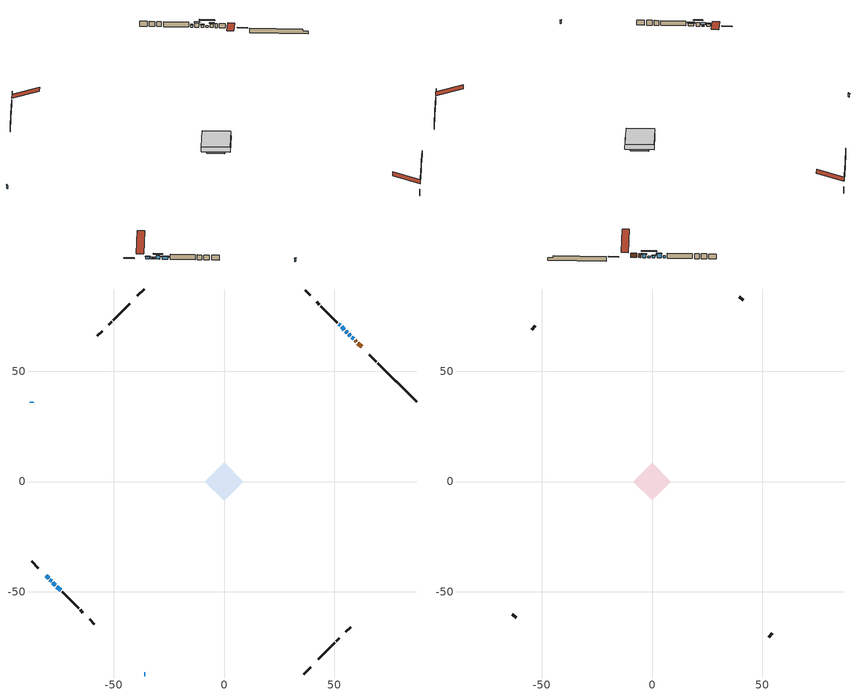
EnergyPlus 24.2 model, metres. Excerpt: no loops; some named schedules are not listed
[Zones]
conditioned space
 floor outside (Floor1 construction): -1.63,0 0,1.63 1.63,0 0,-1.63 z1.53
 floor outside (Floor2 construction): -5.57,0 0,5.57 5.57,0 0,-5.57 z1.53
 floor adiabatic (AdiabaticFloorConstruction): -8.71,0 0,8.71 8.71,0 0,-8.71 z1.53
 floor foundation (Slab1 construction): -5.53,0 0,5.53 5.53,0 0,-5.53 z-0.76
 floor foundation (Slab2 construction): -2.13,0 0,2.13 2.13,0 0,-2.13 z0
 wall outside (RimJoist1 construction): 36.21,-87.41 39.38,-84.24 / -87.41,-36.21 -84.24,-39.38 / -36.21,87.41 -39.38,84.24 / 69.19,54.43 66.01,57.6 z1.53:1.83
 wall outside (AdiabaticWallConstruction 1): 62.53,61.08 60.75,62.86 / 60.09,63.52 59.51,64.1 z1.53:3.56
 wall outside (AdiabaticWallConstruction): 58.85,64.76 58.06,65.55 z1.53:3.16; -87.41,36.21 -87.41,35.7 / -36.21,-87.41 -35.7,-87.41 / -77.65,-45.97 -76.53,-47.08 z1.53:3.11; 57.41,66.21 56.65,66.96 z1.53:2.35; -80.75,-42.86 -79.68,-43.94 z1.53:2.6; -79.02,-44.59 -78.3,-45.31 z1.53:1.78; 56,67.62 55.28,68.34 z1.53:2.45; 54.62,68.99 53.36,70.25 z1.53:3.56; 52.71,70.9 52.17,71.45 z1.53:2.55; -75.87,-47.74 -74.15,-49.46 z1.53:2.7
 wall outside (Wall1 construction): 42.86,-80.75 50.35,-73.26 / -73.49,-50.12 -66,-57.61 / -42.86,80.75 -50.35,73.26 / 51.51,72.1 44.02,79.59 z1.53:3.97
 wall outside (Wall2 construction): 51.01,-72.6 52.33,-71.28 / -65.34,-58.27 -64.02,-59.59 / -51.01,72.6 -52.33,71.28 / 43.36,80.25 42.04,81.57 z1.53:3.97
 wall outside (Wall4 construction): 55.31,-68.3 57.51,-66.1 / -61.04,-62.57 -58.84,-64.77 / -55.31,68.3 -57.51,66.1 / 39.06,84.55 36.86,86.75 z1.53:3.97
 wall foundation (FoundationWall1 construction): 69.84,53.77,-0.76 69.84,53.77,1.53 85.65,37.96,1.53 85.65,37.96,0.53 87.41,36.21,0.53 87.41,36.21,-0.76
 window (WindowConstruction 7): 58.85,64.76 58.06,65.55 z1.53:3.15
 window (WindowConstruction 6): -87.41,36.21 -87.41,35.7 z1.53:3.11
 window (WindowConstruction 9): 57.41,66.21 56.65,66.96 z1.53:2.34
 window (WindowConstruction 10): -80.75,-42.86 -79.68,-43.94 z1.53:2.6
 window (WindowConstruction 8): -79.02,-44.59 -78.3,-45.31 z1.53:1.78
 window (WindowConstruction): 56,67.62 55.28,68.34 z1.53:2.44
 window (WindowConstruction 1): 54.62,68.99 53.36,70.25 z1.53:3.56
 window (WindowConstruction 2): 52.71,70.91 52.17,71.44 z1.53:2.54
 window (WindowConstruction 3): -36.21,-87.41 -35.7,-87.41 z1.53:3.11
 window (WindowConstruction 4): -77.65,-45.97 -76.53,-47.08 z1.53:3.11
 window (WindowConstruction 5): -75.87,-47.74 -74.15,-49.46 z1.53:2.7
 door (Door): 62.53,61.08 60.75,62.86 z1.53:3.56
 door (Door 1): 60.09,63.52 59.51,64.1 z1.53:3.56
 ceiling adiabatic (AdiabaticFloorConstruction): 0,-8.71 8.71,0 0,8.71 -8.71,0 z1.53
attic - vented
 floor to conditioned space (Floor3 construction Reversed): -8.45,0 0,8.45 8.45,0 0,-8.45 z3.97
 wall outside (Wall3 construction): 52.99,-70.63 54.65,-68.96 / -63.37,-60.25 -61.7,-61.91 / -52.99,70.63 -54.65,68.96 / 41.39,82.23 39.72,83.9 z1.53:3.97
 roof outside (Roof1 construction): 42.2,-81.41,3.97 33.97,-73.18,7.85 31.8,-75.35,7.85 40.03,-83.58,3.97; -81.41,-42.2,3.97 -73.18,-33.97,7.85 -75.35,-31.8,7.85 -83.58,-40.03,3.97; -42.2,81.41,3.97 -33.97,73.18,7.85 -31.8,75.35,7.85 -40.03,83.58,3.97; 63.19,60.42,3.97 54.96,52.2,7.85 57.13,50.03,7.85 65.36,58.26,3.97
shading: 57.74,65.88 59.18,64.43 59.61,64.86 58.17,66.31 z3.61; -87.41,35.55 -87.41,36.35 -87.71,36.35 -87.71,35.55 z3.26; 54.71,68.9 59.34,64.27 59.77,64.7 55.15,69.33 z5.08; -79.46,-44.15 -80.96,-42.65 -81.29,-42.97 -79.79,-44.47 z2.9; -77.87,-45.74 -79.45,-44.16 -80.31,-45.02 -78.73,-46.6 z2.39; 55.07,68.55 56.21,67.41 56.64,67.84 55.5,68.98 z2.74; 53.15,70.46 54.83,68.78 55.26,69.21 53.58,70.89 z3.86; 52.13,71.49 52.75,70.86 53.18,71.29 52.56,71.92 z2.61; -35.55,-87.41 -36.35,-87.41 -36.35,-87.71 -35.55,-87.71 z3.26; -75.67,-47.94 -78.51,-45.11 -78.94,-45.54 -76.1,-48.37 z4.33; -73.94,-49.67 -76.09,-47.53 -76.52,-47.96 -74.37,-50.1 z3
[Building]
Building 1: Terrain=Suburbs
[Site:Location]
Yarmouth AP_NS: Latitude {deg}=43.83; Longitude {deg}=-66.09; Time Zone {hr}=-4; Elevation {m}=43; Keep Site Location Information=Yes
[Site:GroundTemperature:Shallow]
4.08235, 2.59375, 2.47453, 3.18095, 6.01682, 8.83948, 11.2866, 12.8368, 12.9685, 11.7076, 9.32295, 6.58688
[Site:WaterMainsTemperature]
Calculation Method=Schedule; Temperature Schedule=mains temperature schedule
[Material] Roughness=Rough; Thermal Absorptance=0.9
Name | Thickness {m} | Conductivity {W/m-K} | Density {kg/m3} | Specific Heat {J/kg-K} | Solar Absorptance | Visible Absorptance
asphalt or fiberglass shingles | 0.00635 | 0.162714 | 1121.4 | 1465.45 | 0.4 | 0.4
ceiling loosefill ins | 0.169333 | 0.0480833 | 16.02 | 1046.75 | 0.7 | 0.7
ceiling stud and cavity | 0.1397 | 0.0815388 | 65.682 | 1177.47 | 0.7 | 0.7
concrete 4.0 in. | 0.1016 | 1.803125 | 2242.8 | 837.4 | 0.7 | 0.7
concrete 8.0 in. | 0.2032 | 1.803125 | 2242.8 | 837.4 | 0.7 | 0.7
door material | 0.04445 | 0.053851 | 512.64 | 1214.23 | 0.7 | 0.7
door material 1 | 0.04445 | 0.188738 | 512.64 | 1214.23 | 0.7 | 0.7
exterior vertical ins | 0.0424921 | 0.029427 | 32.04 | 1214.23 | 0.7 | 0.7
floor covering | 0.0127 | 0.0433444 | 54.468 | 1339.84 | 0.6 | 0.6
floor rigid ins; rim joist rigid ins | 0.103632 | 0.029427 | 32.04 | 1214.23 | 0.7 | 0.7
floor rigid ins 1; wall rigid ins 1 | 0.512978 | 0.029427 | 32.04 | 1214.23 | 0.7 | 0.7
floor stud and cavity | 0.1397 | 0.149921 | 92.3553 | 1139.71 | 0.7 | 0.7
floor stud and cavity 1 | 0.1397 | 0.168018 | 92.3553 | 1139.71 | 0.7 | 0.7
floor stud and cavity 2 | 0.1397 | 1.75129 | 37.0049 | 1207.88 | 0.7 | 0.7
furniture material conditioned space 1 | 0.1524 | 0.115458 | 640.8 | 1214.23 | 0.6 | 0.6
gypsum board | 0.0127 | 0.160291 | 801 | 837.4 | 0.6 | 0.6
gypsum board 1 | 0.0127 | 0.160291 | 801 | 837.4 | 0.7 | 0.7
osb sheathing 0.5 in. | 0.0127 | 0.115458 | 512.64 | 1214.23 | 0.7 | 0.7
osb sheathing 0.75 in. | 0.01905 | 0.115458 | 512.64 | 1214.23 | 0.7 | 0.7
osb sheathing 2.0 in. | 0.0508 | 0.115458 | 512.64 | 1214.23 | 0.7 | 0.7
rim joist stud and cavity | 0.0508 | 0.0358127 | 125.044 | 1163.47 | 0.6 | 0.6
wall rigid ins | 0.051816 | 0.029427 | 32.04 | 1214.23 | 0.7 | 0.7
wall stud and cavity | 0.1397 | 0.114321 | 139.0536 | 1170.24 | 0.7 | 0.7
wall stud and cavity 1 | 0.1397 | 0.296047 | 139.0536 | 1170.24 | 0.7 | 0.7
wall stud and cavity 2 | 0.0889 | 6.1454 | 50.32683 | 1063.81 | 0.6 | 0.6
wall stud and cavity 3 | 0.1397 | 0.117355 | 139.0536 | 1170.24 | 0.7 | 0.7
wall stud and cavity 4 | 0.0889 | 0.380278 | 52.3479 | 1209.89 | 0.7 | 0.7
wall stud and cavity 5 | 0.0889 | 0.391764 | 83.0341 | 1211.67 | 0.7 | 0.7
wood siding | 0.0254 | 0.102417 | 544.68 | 1172.36 | 0.4 | 0.4
wood siding 1 | 0.00254 | 0.102417 | 544.68 | 1172.36 | 0.4 | 0.4
wood siding 2; wood siding 3; wood siding 4 | 0.0254 | 0.102417 | 544.68 | 1172.36 | 0.7 | 0.7
[WindowMaterial:SimpleGlazingSystem]
Name | U-Factor {W/m2-K} | Solar Heat Gain Coefficient
WindowMaterial | 2.94461 | 0.64
WindowMaterial 1 | 2.90827 | 0.6
WindowMaterial 2 | 2.97357 | 0.54
WindowMaterial 3 | 3.00253 | 0.51
WindowMaterial 4 | 2.91111 | 0.64
WindowMaterial 5 | 2.9378 | 0.6
WindowMaterial 6 | 2.912814 | 0.67
WindowMaterial 7 | 3.09962 | 0.49
WindowMaterial 8 | 2.96619 | 0.55
WindowMaterial 9 | 2.93212 | 0.61
[Construction]
AdiabaticFloorConstruction: floor stud and cavity 2, floor rigid ins 1, osb sheathing 0.75 in., floor covering
AdiabaticWallConstruction: wood siding 3, wall rigid ins 1, wall stud and cavity 4, gypsum board
AdiabaticWallConstruction 1: wood siding 4, wall rigid ins 1, wall stud and cavity 4, gypsum board
Door: door material
Door 1: door material 1
Floor1 construction: floor stud and cavity, floor rigid ins, osb sheathing 0.75 in., floor covering
Floor2 construction: floor stud and cavity 1, floor rigid ins, osb sheathing 0.75 in., floor covering
Floor3 construction Reversed: gypsum board, ceiling stud and cavity, ceiling loosefill ins
FoundationWall1 construction: concrete 8.0 in., gypsum board 1
furniture construction conditioned space 1: furniture material conditioned space 1
PartitionWallConstruction: gypsum board, wall stud and cavity 5, gypsum board
RimJoist1 construction: wood siding 2, rim joist rigid ins, osb sheathing 2.0 in., rim joist stud and cavity
Roof1 construction: asphalt or fiberglass shingles
Slab1 construction; Slab2 construction: concrete 4.0 in.
Wall1 construction: wood siding, wall rigid ins, osb sheathing 0.5 in., wall stud and cavity, gypsum board
Wall2 construction: wood siding, wall rigid ins, osb sheathing 0.5 in., wall stud and cavity 1, gypsum board
Wall3 construction: wood siding 1, wall stud and cavity 2
Wall4 construction: wood siding, wall rigid ins, osb sheathing 0.5 in., wall stud and cavity 3, gypsum board
WindowConstruction: WindowMaterial
WindowConstruction 1: WindowMaterial 1
WindowConstruction 10: WindowMaterial 9
WindowConstruction 2: WindowMaterial 2
WindowConstruction 3; WindowConstruction 6: WindowMaterial 3
WindowConstruction 4: WindowMaterial 4
WindowConstruction 5: WindowMaterial 5
WindowConstruction 7: WindowMaterial 6
WindowConstruction 8: WindowMaterial 7
WindowConstruction 9: WindowMaterial 8
[Zone] Multiplier=1; Part of Total Floor Area=Yes
Name | Volume {m3}
attic - vented | 89.8903
conditioned space | 526.2
[Space]
Name | Zone | Volume {m3}
attic - vented 1 | attic - vented | 89.8903
conditioned space 1 | conditioned space | 526.2
[ZoneInfiltration:EffectiveLeakageArea]
infil attic - vented 1: Zone or Space=attic - vented 1; Schedule=Always On Discrete; Effective Air Leakage Area {cm2}=5190.91; Stack Coefficient=0.000439305; Wind Coefficient=1.41613e-05
[ZoneMixing]
whole house fan mix: Zone or Space=attic - vented; Schedule=Always On Continuous; Design Flow Rate Calculation Method=Flow/Zone; Design Flow Rate {m3/s}=0; Source Zone or Space=conditioned space
[SurfaceProperty:ExposedFoundationPerimeter] Exposed Perimeter Calculation Method=TotalExposedPerimeter
Name | Total Exposed Perimeter {m}
Slab1 | 24.841
Slab2 | 8.68701
[InternalMass] Zone or ZoneList=conditioned space; Space or SpaceList=conditioned space 1
Name | Construction | Surface Area {m2}
furniture mass conditioned space 1 | furniture construction conditioned space 1 | 115.752
partition wall mass | PartitionWallConstruction | 289.38
[Lights]
interior lighting: Zone or ZoneList or Space or SpaceList=conditioned space 1; Schedule=interior lighting schedule; Design Level Calculation Method=LightingLevel; Lighting Level {W}=343.2; Return Air Fraction=0; Fraction Radiant=0.6; Fraction Visible=0.2; Fraction Replaceable=1
[People]
occupants: Zone or ZoneList or Space or SpaceList=conditioned space 1; Number of People Schedule=occupants schedule; Number of People Calculation Method=People; Number of People=3; Fraction Radiant=0.314171; Sensible Heat Fraction=0.56303; Activity Level Schedule=occupants activity schedule; Carbon Dioxide Generation Rate {m3/s-W}=0; Enable ASHRAE 55 Comfort Warnings=No; Mean Radiant Temperature Calculation Type=EnclosureAveraged
[ElectricEquipment] Zone or ZoneList or Space or SpaceList=conditioned space 1; Design Level Calculation Method=EquipmentLevel
Name | Schedule | Design Level {W} | Fraction Latent | Fraction Radiant | Fraction Lost
clothes dryer | clothes dryer schedule | 140.772 | 0.015 | 0.081 | 0.85
clothes washer | clothes washer schedule | 32.1985 | 0.03 | 0.162 | 0.7
cooking range | cooking range schedule | 215.147 | 0.08 | 0.432 | 0.2
dishwasher | dishwasher schedule | 66.8632 | 0.3 | 0.18 | 0.4
fridge | fridge schedule | 72.9452 | 0 | 0.6 | 0
mech vent bath fan 0 | mech vent bath fan 0 schedule | 50.2 | 0 | 0 | 1
mech vent bath fan 1 | mech vent bath fan 1 schedule | 50.2 | 0 | 0 | 1
mech vent house fan | mech vent house fan schedule | 24.6667 | 0 | 0 | 0.5
mech vent house fan cfis | mech vent house fan cfis schedule | 0 | 0 | 0 | 0
misc plug loads | misc plug loads schedule | 494.7 | 0.045 | 0.513 | 0.1
whole house fan | Always On Discrete | 0 | 0 | 0 | 1
[OtherEquipment] Zone or ZoneList or Space or SpaceList=conditioned space 1; Design Level Calculation Method=EquipmentLevel
Name | Fuel Type | Schedule | Design Level {W} | Fraction Latent | Fraction Radiant | Fraction Lost
clothes dryer 1 | Electricity | clothes dryer schedule | 0 | 0.015 | 0.081 | 0.85
cooking range 1 | Electricity | cooking range schedule | 0 | 0.08 | 0.432 | 0.2
general water use latent | None | general water use schedule | 62.594 | 1 | 0 | 0
general water use sensible | None | general water use schedule | -61.6891 | 0 | 0.6 | 0
mech vent house fan latent load | None | Always On Discrete | 0 | 1 | 0 | 0
mech vent house fan sensible load | None | Always On Discrete | 0 | 0 | 0 | 0
water heater energy adjustment1 | Electricity | Always On Discrete | 0.01 | 0 | 0 | 1
[ZoneInfiltration:DesignFlowRate] Zone or ZoneList or Space or SpaceList=conditioned space 1; Schedule=Always On Discrete; Design Flow Rate Calculation Method=Flow/Zone; Design Flow Rate {m3/s}=0
infil flow; natural vent flow; whole house fan flow
[Foundation:Kiva] Initial Indoor Air Temperature {C}=18; Wall Depth Below Slab {m}=0.2032
Name | Wall Height Above Grade {m} | Custom Block Material Name 1 | Custom Block Depth 1 {m} | Custom Block X Position 1 {m} | Custom Block Z Position 1 {m}
Foundation Kiva 1 | 1.53 | exterior vertical ins | 2.28999 | 0.2159 | 0
Foundation Kiva 2 | 0.1016
[Foundation:Kiva:Settings]
Soil Conductivity {W/m-K}=0.849921; Soil Density {kg/m3}=1842.3; Soil Specific Heat {J/kg-K}=418.7; Ground Solar Absorptivity=0.9; Ground Thermal Absorptivity=0.9; Ground Surface Roughness {m}=0.03; Far-Field Width {m}=40; Deep-Ground Boundary Condition=ZeroFlux; Deep-Ground Depth {m}=40; Minimum Cell Dimension {m}=0.2; Maximum Cell Growth Coefficient=3; Simulation Timestep=Timestep
[Exterior:Lights]
exterior lighting: Schedule=exterior lighting schedule; Design Level {W}=75.6
[Schedule:Constant]
Name | Hourly Value
Always On Continuous; mech vent house fan schedule; mech vent house fan cfis schedule; Always On Discrete | 1
occupants activity schedule | 117.228
fridge schedule | 0
[Schedule:Week:Daily]
interior lighting schedule Week Rule - Jan1-Jan27: interior lighting schedule day, interior lighting schedule day, interior lighting schedule day, interior lighting schedule day, interior lighting schedule day, interior lighting schedule day, interior lighting schedule day, interior lighting schedule default day, interior lighting schedule default day, interior lighting schedule default day, interior lighting schedule default day, interior lighting schedule default day
interior lighting schedule Week Rule - Jan28-Feb3: interior lighting schedule day, interior lighting schedule day, interior lighting schedule day, interior lighting schedule day, interior lighting schedule day 1, interior lighting schedule day 1, interior lighting schedule day 1, interior lighting schedule default day, interior lighting schedule default day, interior lighting schedule default day, interior lighting schedule default day, interior lighting schedule default day
interior lighting schedule Week Rule - Feb4-Feb24: interior lighting schedule day 1, interior lighting schedule day 1, interior lighting schedule day 1, interior lighting schedule day 1, interior lighting schedule day 1, interior lighting schedule day 1, interior lighting schedule day 1, interior lighting schedule default day, interior lighting schedule default day, interior lighting schedule default day, interior lighting schedule default day, interior lighting schedule default day
interior lighting schedule Week Rule - Feb25-Mar3: interior lighting schedule day 1, interior lighting schedule day 1, interior lighting schedule day 1, interior lighting schedule day 1, interior lighting schedule day 2, interior lighting schedule day 2, interior lighting schedule day 2, interior lighting schedule default day, interior lighting schedule default day, interior lighting schedule default day, interior lighting schedule default day, interior lighting schedule default day
interior lighting schedule Week Rule - Mar4-Mar31: interior lighting schedule day 2, interior lighting schedule day 2, interior lighting schedule day 2, interior lighting schedule day 2, interior lighting schedule day 2, interior lighting schedule day 2, interior lighting schedule day 2, interior lighting schedule default day, interior lighting schedule default day, interior lighting schedule default day, interior lighting schedule default day, interior lighting schedule default day
interior lighting schedule Week Rule - Apr1-Apr28: interior lighting schedule day 3, interior lighting schedule day 3, interior lighting schedule day 3, interior lighting schedule day 3, interior lighting schedule day 3, interior lighting schedule day 3, interior lighting schedule day 3, interior lighting schedule default day, interior lighting schedule default day, interior lighting schedule default day, interior lighting schedule default day, interior lighting schedule default day
interior lighting schedule Week Rule - Apr29-May5: interior lighting schedule day 3, interior lighting schedule day 3, interior lighting schedule day 4, interior lighting schedule day 4, interior lighting schedule day 4, interior lighting schedule day 4, interior lighting schedule day 4, interior lighting schedule default day, interior lighting schedule default day, interior lighting schedule default day, interior lighting schedule default day, interior lighting schedule default day
interior lighting schedule Week Rule - May6-May26: interior lighting schedule day 4, interior lighting schedule day 4, interior lighting schedule day 4, interior lighting schedule day 4, interior lighting schedule day 4, interior lighting schedule day 4, interior lighting schedule day 4, interior lighting schedule default day, interior lighting schedule default day, interior lighting schedule default day, interior lighting schedule default day, interior lighting schedule default day
interior lighting schedule Week Rule - May27-Jun2: interior lighting schedule day 4, interior lighting schedule day 4, interior lighting schedule day 4, interior lighting schedule day 4, interior lighting schedule day 4, interior lighting schedule day 5, interior lighting schedule day 5, interior lighting schedule default day, interior lighting schedule default day, interior lighting schedule default day, interior lighting schedule default day, interior lighting schedule default day
interior lighting schedule Week Rule - Jun3-Jun30: interior lighting schedule day 5, interior lighting schedule day 5, interior lighting schedule day 5, interior lighting schedule day 5, interior lighting schedule day 5, interior lighting schedule day 5, interior lighting schedule day 5, interior lighting schedule default day, interior lighting schedule default day, interior lighting schedule default day, interior lighting schedule default day, interior lighting schedule default day
interior lighting schedule Week Rule - Jul1-Jul28: interior lighting schedule day 6, interior lighting schedule day 6, interior lighting schedule day 6, interior lighting schedule day 6, interior lighting schedule day 6, interior lighting schedule day 6, interior lighting schedule day 6, interior lighting schedule default day, interior lighting schedule default day, interior lighting schedule default day, interior lighting schedule default day, interior lighting schedule default day
interior lighting schedule Week Rule - Jul29-Aug4: interior lighting schedule day 6, interior lighting schedule day 6, interior lighting schedule day 6, interior lighting schedule day 7, interior lighting schedule day 7, interior lighting schedule day 7, interior lighting schedule day 7, interior lighting schedule default day, interior lighting schedule default day, interior lighting schedule default day, interior lighting schedule default day, interior lighting schedule default day
interior lighting schedule Week Rule - Aug5-Aug25: interior lighting schedule day 7, interior lighting schedule day 7, interior lighting schedule day 7, interior lighting schedule day 7, interior lighting schedule day 7, interior lighting schedule day 7, interior lighting schedule day 7, interior lighting schedule default day, interior lighting schedule default day, interior lighting schedule default day, interior lighting schedule default day, interior lighting schedule default day
interior lighting schedule Week Rule - Aug26-Sep1: interior lighting schedule day 7, interior lighting schedule day 7, interior lighting schedule day 7, interior lighting schedule day 7, interior lighting schedule day 7, interior lighting schedule day 7, interior lighting schedule day 8, interior lighting schedule default day, interior lighting schedule default day, interior lighting schedule default day, interior lighting schedule default day, interior lighting schedule default day
interior lighting schedule Week Rule - Sep2-Sep29: interior lighting schedule day 8, interior lighting schedule day 8, interior lighting schedule day 8, interior lighting schedule day 8, interior lighting schedule day 8, interior lighting schedule day 8, interior lighting schedule day 8, interior lighting schedule default day, interior lighting schedule default day, interior lighting schedule default day, interior lighting schedule default day, interior lighting schedule default day
interior lighting schedule Week Rule - Sep30-Oct6: interior lighting schedule day 8, interior lighting schedule day 9, interior lighting schedule day 9, interior lighting schedule day 9, interior lighting schedule day 9, interior lighting schedule day 9, interior lighting schedule day 9, interior lighting schedule default day, interior lighting schedule default day, interior lighting schedule default day, interior lighting schedule default day, interior lighting schedule default day
interior lighting schedule Week Rule - Oct7-Oct27: interior lighting schedule day 9, interior lighting schedule day 9, interior lighting schedule day 9, interior lighting schedule day 9, interior lighting schedule day 9, interior lighting schedule day 9, interior lighting schedule day 9, interior lighting schedule default day, interior lighting schedule default day, interior lighting schedule default day, interior lighting schedule default day, interior lighting schedule default day
interior lighting schedule Week Rule - Oct28-Nov3: interior lighting schedule day 9, interior lighting schedule day 9, interior lighting schedule day 9, interior lighting schedule day 9, interior lighting schedule day 10, interior lighting schedule day 10, interior lighting schedule day 10, interior lighting schedule default day, interior lighting schedule default day, interior lighting schedule default day, interior lighting schedule default day, interior lighting schedule default day
interior lighting schedule Week Rule - Nov4-Nov24: interior lighting schedule day 10, interior lighting schedule day 10, interior lighting schedule day 10, interior lighting schedule day 10, interior lighting schedule day 10, interior lighting schedule day 10, interior lighting schedule day 10, interior lighting schedule default day, interior lighting schedule default day, interior lighting schedule default day, interior lighting schedule default day, interior lighting schedule default day
interior lighting schedule Week Rule - Nov25-Dec1: interior lighting schedule day 10, interior lighting schedule day 10, interior lighting schedule day 10, interior lighting schedule day 10, interior lighting schedule day 10, interior lighting schedule day 10, interior lighting schedule day 11, interior lighting schedule default day, interior lighting schedule default day, interior lighting schedule default day, interior lighting schedule default day, interior lighting schedule default day
interior lighting schedule Week Rule - Dec2-Dec31: interior lighting schedule day 11, interior lighting schedule day 11, interior lighting schedule day 11, interior lighting schedule day 11, interior lighting schedule day 11, interior lighting schedule day 11, interior lighting schedule day 11, interior lighting schedule default day, interior lighting schedule default day, interior lighting schedule default day, interior lighting schedule default day, interior lighting schedule default day
occupants schedule Week Rule - Jan1-Dec31: occupants schedule day, occupants schedule day, occupants schedule day, occupants schedule day, occupants schedule day, occupants schedule day, occupants schedule day, occupants schedule default day, occupants schedule default day, occupants schedule default day, occupants schedule default day, occupants schedule default day
clothes dryer schedule Week Rule - Jan1-Dec31: clothes dryer schedule day, clothes dryer schedule day, clothes dryer schedule day, clothes dryer schedule day, clothes dryer schedule day, clothes dryer schedule day, clothes dryer schedule day, clothes dryer schedule default day, clothes dryer schedule default day, clothes dryer schedule default day, clothes dryer schedule default day, clothes dryer schedule default day
clothes washer schedule Week Rule - Jan1-Dec31: clothes washer schedule day, clothes washer schedule day, clothes washer schedule day, clothes washer schedule day, clothes washer schedule day, clothes washer schedule day, clothes washer schedule day, clothes washer schedule default day, clothes washer schedule default day, clothes washer schedule default day, clothes washer schedule default day, clothes washer schedule default day
cooking range schedule Week Rule - Jan1-Dec31: cooking range schedule day, cooking range schedule day, cooking range schedule day, cooking range schedule day, cooking range schedule day, cooking range schedule day, cooking range schedule day, cooking range schedule default day, cooking range schedule default day, cooking range schedule default day, cooking range schedule default day, cooking range schedule default day
dishwasher schedule Week Rule - Jan1-Dec31: dishwasher schedule day, dishwasher schedule day, dishwasher schedule day, dishwasher schedule day, dishwasher schedule day, dishwasher schedule day, dishwasher schedule day, dishwasher schedule default day, dishwasher schedule default day, dishwasher schedule default day, dishwasher schedule default day, dishwasher schedule default day
mech vent bath fan 0 schedule Week Rule - Jan1-Dec31: mech vent bath fan 0 schedule day, mech vent bath fan 0 schedule day, mech vent bath fan 0 schedule day, mech vent bath fan 0 schedule day, mech vent bath fan 0 schedule day, mech vent bath fan 0 schedule day, mech vent bath fan 0 schedule day, mech vent bath fan 0 schedule default day, mech vent bath fan 0 schedule default day, mech vent bath fan 0 schedule default day, mech vent bath fan 0 schedule default day, mech vent bath fan 0 schedule default day
mech vent bath fan 1 schedule Week Rule - Jan1-Dec31: mech vent bath fan 1 schedule day, mech vent bath fan 1 schedule day, mech vent bath fan 1 schedule day, mech vent bath fan 1 schedule day, mech vent bath fan 1 schedule day, mech vent bath fan 1 schedule day, mech vent bath fan 1 schedule day, mech vent bath fan 1 schedule default day, mech vent bath fan 1 schedule default day, mech vent bath fan 1 schedule default day, mech vent bath fan 1 schedule default day, mech vent bath fan 1 schedule default day
misc plug loads schedule Week Rule - Jan1-Dec31: misc plug loads schedule day, misc plug loads schedule day, misc plug loads schedule day, misc plug loads schedule day, misc plug loads schedule day, misc plug loads schedule day, misc plug loads schedule day, misc plug loads schedule default day, misc plug loads schedule default day, misc plug loads schedule default day, misc plug loads schedule default day, misc plug loads schedule default day
general water use schedule Week Rule - Jan1-Dec31: general water use schedule day, general water use schedule day, general water use schedule day, general water use schedule day, general water use schedule day, general water use schedule day, general water use schedule day, general water use schedule default day, general water use schedule default day, general water use schedule default day, general water use schedule default day, general water use schedule default day
exterior lighting schedule Week Rule - Jan1-Jan27: exterior lighting schedule day, exterior lighting schedule day, exterior lighting schedule day, exterior lighting schedule day, exterior lighting schedule day, exterior lighting schedule day, exterior lighting schedule day, exterior lighting schedule default day, exterior lighting schedule default day, exterior lighting schedule default day, exterior lighting schedule default day, exterior lighting schedule default day
exterior lighting schedule Week Rule - Jan28-Feb3: exterior lighting schedule day, exterior lighting schedule day, exterior lighting schedule day, exterior lighting schedule day, exterior lighting schedule day 1, exterior lighting schedule day 1, exterior lighting schedule day 1, exterior lighting schedule default day, exterior lighting schedule default day, exterior lighting schedule default day, exterior lighting schedule default day, exterior lighting schedule default day
exterior lighting schedule Week Rule - Feb4-Feb24: exterior lighting schedule day 1, exterior lighting schedule day 1, exterior lighting schedule day 1, exterior lighting schedule day 1, exterior lighting schedule day 1, exterior lighting schedule day 1, exterior lighting schedule day 1, exterior lighting schedule default day, exterior lighting schedule default day, exterior lighting schedule default day, exterior lighting schedule default day, exterior lighting schedule default day
exterior lighting schedule Week Rule - Feb25-Mar3: exterior lighting schedule day 1, exterior lighting schedule day 1, exterior lighting schedule day 1, exterior lighting schedule day 1, exterior lighting schedule day 2, exterior lighting schedule day 2, exterior lighting schedule day 2, exterior lighting schedule default day, exterior lighting schedule default day, exterior lighting schedule default day, exterior lighting schedule default day, exterior lighting schedule default day
exterior lighting schedule Week Rule - Mar4-Mar31: exterior lighting schedule day 2, exterior lighting schedule day 2, exterior lighting schedule day 2, exterior lighting schedule day 2, exterior lighting schedule day 2, exterior lighting schedule day 2, exterior lighting schedule day 2, exterior lighting schedule default day, exterior lighting schedule default day, exterior lighting schedule default day, exterior lighting schedule default day, exterior lighting schedule default day
exterior lighting schedule Week Rule - Apr1-Apr28: exterior lighting schedule day 3, exterior lighting schedule day 3, exterior lighting schedule day 3, exterior lighting schedule day 3, exterior lighting schedule day 3, exterior lighting schedule day 3, exterior lighting schedule day 3, exterior lighting schedule default day, exterior lighting schedule default day, exterior lighting schedule default day, exterior lighting schedule default day, exterior lighting schedule default day
exterior lighting schedule Week Rule - Apr29-May5: exterior lighting schedule day 3, exterior lighting schedule day 3, exterior lighting schedule day 4, exterior lighting schedule day 4, exterior lighting schedule day 4, exterior lighting schedule day 4, exterior lighting schedule day 4, exterior lighting schedule default day, exterior lighting schedule default day, exterior lighting schedule default day, exterior lighting schedule default day, exterior lighting schedule default day
exterior lighting schedule Week Rule - May6-May26: exterior lighting schedule day 4, exterior lighting schedule day 4, exterior lighting schedule day 4, exterior lighting schedule day 4, exterior lighting schedule day 4, exterior lighting schedule day 4, exterior lighting schedule day 4, exterior lighting schedule default day, exterior lighting schedule default day, exterior lighting schedule default day, exterior lighting schedule default day, exterior lighting schedule default day
exterior lighting schedule Week Rule - May27-Jun2: exterior lighting schedule day 4, exterior lighting schedule day 4, exterior lighting schedule day 4, exterior lighting schedule day 4, exterior lighting schedule day 4, exterior lighting schedule day 5, exterior lighting schedule day 5, exterior lighting schedule default day, exterior lighting schedule default day, exterior lighting schedule default day, exterior lighting schedule default day, exterior lighting schedule default day
exterior lighting schedule Week Rule - Jun3-Jun30: exterior lighting schedule day 5, exterior lighting schedule day 5, exterior lighting schedule day 5, exterior lighting schedule day 5, exterior lighting schedule day 5, exterior lighting schedule day 5, exterior lighting schedule day 5, exterior lighting schedule default day, exterior lighting schedule default day, exterior lighting schedule default day, exterior lighting schedule default day, exterior lighting schedule default day
exterior lighting schedule Week Rule - Jul1-Jul28: exterior lighting schedule day 6, exterior lighting schedule day 6, exterior lighting schedule day 6, exterior lighting schedule day 6, exterior lighting schedule day 6, exterior lighting schedule day 6, exterior lighting schedule day 6, exterior lighting schedule default day, exterior lighting schedule default day, exterior lighting schedule default day, exterior lighting schedule default day, exterior lighting schedule default day
exterior lighting schedule Week Rule - Jul29-Aug4: exterior lighting schedule day 6, exterior lighting schedule day 6, exterior lighting schedule day 6, exterior lighting schedule day 7, exterior lighting schedule day 7, exterior lighting schedule day 7, exterior lighting schedule day 7, exterior lighting schedule default day, exterior lighting schedule default day, exterior lighting schedule default day, exterior lighting schedule default day, exterior lighting schedule default day
exterior lighting schedule Week Rule - Aug5-Aug25: exterior lighting schedule day 7, exterior lighting schedule day 7, exterior lighting schedule day 7, exterior lighting schedule day 7, exterior lighting schedule day 7, exterior lighting schedule day 7, exterior lighting schedule day 7, exterior lighting schedule default day, exterior lighting schedule default day, exterior lighting schedule default day, exterior lighting schedule default day, exterior lighting schedule default day
exterior lighting schedule Week Rule - Aug26-Sep1: exterior lighting schedule day 7, exterior lighting schedule day 7, exterior lighting schedule day 7, exterior lighting schedule day 7, exterior lighting schedule day 7, exterior lighting schedule day 7, exterior lighting schedule day 8, exterior lighting schedule default day, exterior lighting schedule default day, exterior lighting schedule default day, exterior lighting schedule default day, exterior lighting schedule default day
[Schedule:Year]
interior lighting schedule: interior lighting schedule Week Rule - Jan1-Jan27, 1, 1, 1, 27, interior lighting schedule Week Rule - Jan28-Feb3, 1, 28, 2, 3, interior lighting schedule Week Rule - Feb4-Feb24, 2, 4, 2, 24, interior lighting schedule Week Rule - Feb25-Mar3, 2, 25, 3, 3, interior lighting schedule Week Rule - Mar4-Mar31, 3, 4, 3, 31, interior lighting schedule Week Rule - Apr1-Apr28, 4, 1, 4, 28, interior lighting schedule Week Rule - Apr29-May5, 4, 29, 5, 5, interior lighting schedule Week Rule - May6-May26, 5, 6, 5, 26, interior lighting schedule Week Rule - May27-Jun2, 5, 27, 6, 2, interior lighting schedule Week Rule - Jun3-Jun30, 6, 3, 6, 30, interior lighting schedule Week Rule - Jul1-Jul28, 7, 1, 7, 28, interior lighting schedule Week Rule - Jul29-Aug4, 7, 29, 8, 4, interior lighting schedule Week Rule - Aug5-Aug25, 8, 5, 8, 25, interior lighting schedule Week Rule - Aug26-Sep1, 8, 26, 9, 1, interior lighting schedule Week Rule - Sep2-Sep29, 9, 2, 9, 29, interior lighting schedule Week Rule - Sep30-Oct6, 9, 30, 10, 6, interior lighting schedule Week Rule - Oct7-Oct27, 10, 7, 10, 27, interior lighting schedule Week Rule - Oct28-Nov3, 10, 28, 11, 3, interior lighting schedule Week Rule - Nov4-Nov24, 11, 4, 11, 24, interior lighting schedule Week Rule - Nov25-Dec1, 11, 25, 12, 1, interior lighting schedule Week Rule - Dec2-Dec31, 12, 2, 12, 31
occupants schedule: occupants schedule Week Rule - Jan1-Dec31, 1, 1, 12, 31
clothes dryer schedule: clothes dryer schedule Week Rule - Jan1-Dec31, 1, 1, 12, 31
clothes washer schedule: clothes washer schedule Week Rule - Jan1-Dec31, 1, 1, 12, 31
cooking range schedule: cooking range schedule Week Rule - Jan1-Dec31, 1, 1, 12, 31
dishwasher schedule: dishwasher schedule Week Rule - Jan1-Dec31, 1, 1, 12, 31
mech vent bath fan 0 schedule: mech vent bath fan 0 schedule Week Rule - Jan1-Dec31, 1, 1, 12, 31
mech vent bath fan 1 schedule: mech vent bath fan 1 schedule Week Rule - Jan1-Dec31, 1, 1, 12, 31
misc plug loads schedule: misc plug loads schedule Week Rule - Jan1-Dec31, 1, 1, 12, 31
general water use schedule: general water use schedule Week Rule - Jan1-Dec31, 1, 1, 12, 31
exterior lighting schedule: exterior lighting schedule Week Rule - Jan1-Jan27, 1, 1, 1, 27, exterior lighting schedule Week Rule - Jan28-Feb3, 1, 28, 2, 3, exterior lighting schedule Week Rule - Feb4-Feb24, 2, 4, 2, 24, exterior lighting schedule Week Rule - Feb25-Mar3, 2, 25, 3, 3, exterior lighting schedule Week Rule - Mar4-Mar31, 3, 4, 3, 31, exterior lighting schedule Week Rule - Apr1-Apr28, 4, 1, 4, 28, exterior lighting schedule Week Rule - Apr29-May5, 4, 29, 5, 5, exterior lighting schedule Week Rule - May6-May26, 5, 6, 5, 26, exterior lighting schedule Week Rule - May27-Jun2, 5, 27, 6, 2, exterior lighting schedule Week Rule - Jun3-Jun30, 6, 3, 6, 30, exterior lighting schedule Week Rule - Jul1-Jul28, 7, 1, 7, 28, exterior lighting schedule Week Rule - Jul29-Aug4, 7, 29, 8, 4, exterior lighting schedule Week Rule - Aug5-Aug25, 8, 5, 8, 25, exterior lighting schedule Week Rule - Aug26-Sep1, 8, 26, 9, 1, exterior lighting schedule Week Rule - Sep2-Sep29, 9, 2, 9, 29, exterior lighting schedule Week Rule - Sep30-Oct6, 9, 30, 10, 6, exterior lighting schedule Week Rule - Oct7-Oct27, 10, 7, 10, 27, exterior lighting schedule Week Rule - Oct28-Nov3, 10, 28, 11, 3, exterior lighting schedule Week Rule - Nov4-Nov24, 11, 4, 11, 24, exterior lighting schedule Week Rule - Nov25-Dec1, 11, 25, 12, 1, exterior lighting schedule Week Rule - Dec2-Dec31, 12, 2, 12, 31
[Schedule:Compact]
mains temperature schedule: Through: 01/01, For: AllDays, Until: 24:00, 8.11167, Through: 01/02, For: AllDays, Until: 24:00, 8.06167, Through: 01/03, For: AllDays, Until: 24:00, 8.01222, Through: 01/04, For: AllDays, Until: 24:00, 7.96333, Through: 01/05, For: AllDays, Until: 24:00, 7.91556, Through: 01/06, For: AllDays, Until: 24:00, 7.86889, Through: 01/07, For: AllDays, Until: 24:00, 7.82278, Through: 01/08, For: AllDays, Until: 24:00, 7.77778, Through: 01/09, For: AllDays, Until: 24:00, 7.73333, Through: 01/10, For: AllDays, Until: 24:00, 7.69056, Through: 01/11, For: AllDays, Until: 24:00, 7.64778, Through: 01/12, For: AllDays, Until: 24:00, 7.60667, Through: 01/13, For: AllDays, Until: 24:00, 7.56611, Through: 01/14, For: AllDays, Until: 24:00, 7.52722, Through: 01/15, For: AllDays, Until: 24:00, 7.48833, Through: 01/16, For: AllDays, Until: 24:00, 7.45111, Through: 01/17, For: AllDays, Until: 24:00, 7.415, Through: 01/18, For: AllDays, Until: 24:00, 7.37944, Through: 01/19, For: AllDays, Until: 24:00, 7.345, Through: 01/20, For: AllDays, Until: 24:00, 7.31222, Through: 01/21, For: AllDays, Until: 24:00, 7.28, Through: 01/22, For: AllDays, Until: 24:00, 7.24889, Through: 01/23, For: AllDays, Until: 24:00, 7.21889, Through: 01/24, For: AllDays, Until: 24:00, 7.18944, Through: 01/25, For: AllDays, Until: 24:00, 7.16167, Through: 01/26, For: AllDays, Until: 24:00, 7.135, Through: 01/27, For: AllDays, Until: 24:00, 7.10944, Through: 01/28, For: AllDays, Until: 24:00, 7.085, Through: 01/29, For: AllDays, Until: 24:00, 7.06167, Through: 01/30, For: AllDays, Until: 24:00, 7.03944, Through: 01/31, For: AllDays, Until: 24:00, 7.01833, Through: 02/01, For: AllDays, Until: 24:00, 6.99833, Through: 02/02, For: AllDays, Until: 24:00, 6.97944, Through: 02/03, For: AllDays, Until: 24:00, 6.96167, Through: 02/04, For: AllDays, Until: 24:00, 6.945, Through: 02/05, For: AllDays, Until: 24:00, 6.93, Through: 02/06, For: AllDays, Until: 24:00, 6.91556, Through: 02/07, For: AllDays, Until: 24:00, 6.90278, Through: 02/08, For: AllDays, Until: 24:00, 6.89111, Through: 02/09, For: AllDays, Until: 24:00, 6.88, Through: 02/10, For: AllDays, Until: 24:00, 6.87056, Through: 02/11, For: AllDays, Until: 24:00, 6.86222, Through: 02/12, For: AllDays, Until: 24:00, 6.85556, Through: 02/13, For: AllDays, Until: 24:00, 6.84944, Through: 02/14, For: AllDays, Until: 24:00, 6.845, Through: 02/15, For: AllDays, Until: 24:00, 6.84167, Through: 02/16, For: AllDays, Until: 24:00, 6.83889, Through: 02/17, For: AllDays, Until: 24:00, 6.83778, Through: 02/18, For: AllDays, Until: 24:00, 6.83833, Through: 02/19, For: AllDays, Until: 24:00, 6.83944, Through: 02/20, For: AllDays, Until: 24:00, 6.84222, Through: 02/21, For: AllDays, Until: 24:00, 6.84556, Through: 02/22, For: AllDays, Until: 24:00, 6.85056, Through: 02/23, For: AllDays, Until: 24:00, 6.85667, Through: 02/24, For: AllDays, Until: 24:00, 6.86389, Through: 02/25, For: AllDays, Until: 24:00, 6.87222, Through: 02/26, For: AllDays, Until: 24:00, 6.88222, Through: 02/27, For: AllDays, Until: 24:00, 6.89278, Through: 02/28, For: AllDays, Until: 24:00, 6.905, Through: 03/01, For: AllDays, Until: 24:00, 6.91833, Through: 03/02, For: AllDays, Until: 24:00, 6.93278, Through: 03/03, For: AllDays, Until: 24:00, 6.94833, Through: 03/04, For: AllDays, Until: 24:00, 6.965, Through: 03/05, For: AllDays, Until: 24:00, 6.98278, Through: 03/06, For: AllDays, Until: 24:00, 7.00167, Through: 03/07, For: AllDays, Until: 24:00, 7.02222, Through: 03/08, For: AllDays, Until: 24:00, 7.04333, Through: 03/09, For: AllDays, Until: 24:00, 7.06611, Through: 03/10, For: AllDays, Until: 24:00, 7.08944, Through: 03/11, For: AllDays, Until: 24:00, 7.11444, Through: 03/12, For: AllDays, Until: 24:00, 7.14, Through: 03/13, For: AllDays, Until: 24:00, 7.16722, Through: 03/14, For: AllDays, Until: 24:00, 7.195, Through: 03/15, For: AllDays, Until: 24:00, 7.22444, Through: 03/16, For: AllDays, Until: 24:00, 7.25444, Through: 03/17, For: AllDays, Until: 24:00, 7.28556, Through: 03/18, For: AllDays, Until: 24:00, 7.31833, Through: 03/19, For: AllDays, Until: 24:00, 7.35167, Through: 03/20, For: AllDays, Until: 24:00, 7.38611, Through: 03/21, For: AllDays, Until: 24:00, 7.42167, Through: 03/22, For: AllDays, Until: 24:00, 7.45833, Through: 03/23, For: AllDays, Until: 24:00, 7.49556, Through: 03/24, For: AllDays, Until: 24:00, 7.53444, Through: 03/25, For: AllDays, Until: 24:00, 7.57389, Through: 03/26, For: AllDays, Until: 24:00, 7.61444, Through: 03/27, For: AllDays, Until: 24:00, 7.65611, Through: 03/28, For: AllDays, Until: 24:00, 7.69833, Through: 03/29, For: AllDays, Until: 24:00, 7.74167, Through: 03/30, For: AllDays, Until: 24:00, 7.78611, Through: 03/31, For: AllDays, Until: 24:00, 7.83111, Through: 04/01, For: AllDays, Until: 24:00, 7.87778, Through: 04/02, For: AllDays, Until: 24:00, 7.92444, Through: 04/03, For: AllDays, Until: 24:00, 7.97278, Through: 04/04, For: AllDays, Until: 24:00, 8.02111, Through: 04/05, For: AllDays, Until: 24:00, 8.07111, Through: 04/06, For: AllDays, Until: 24:00, 8.12167, Through: 04/07, For: AllDays, Until: 24:00, 8.17278, Through: 04/08, For: AllDays, Until: 24:00, 8.225, Through: 04/09, For: AllDays, Until: 24:00, 8.27778, Through: 04/10, For: AllDays, Until: 24:00, 8.33111, Through: 04/11, For: AllDays, Until: 24:00, 8.38556, Through: 04/12, For: AllDays, Until: 24:00, 8.44111, Through: 04/13, For: AllDays, Until: 24:00, 8.49667, Through: 04/14, For: AllDays, Until: 24:00, 8.55333, Through: 04/15, For: AllDays, Until: 24:00, 8.61056, Through: 04/16, For: AllDays, Until: 24:00, 8.66833, Through: 04/17, For: AllDays, Until: 24:00, 8.72722, Through: 04/18, For: AllDays, Until: 24:00, 8.78667, Through: 04/19, For: AllDays, Until: 24:00, 8.84611, Through: 04/20, For: AllDays, Until: 24:00, 8.90667, Through: 04/21, For: AllDays, Until: 24:00, 8.96778, Through: 04/22, For: AllDays, Until: 24:00, 9.02944, Through: 04/23, For: AllDays, Until: 24:00, 9.09167, Through: 04/24, For: AllDays, Until: 24:00, 9.15444, Through: 04/25, For: AllDays, Until: 24:00, 9.21778, Through: 04/26, For: AllDays, Until: 24:00, 9.28111, Through: 04/27, For: AllDays, Until: 24:00, 9.34556, Through: 04/28, For: AllDays, Until: 24:00, 9.41, Through: 04/29, For: AllDays, Until: 24:00, 9.475, Through: 04/30, For: AllDays, Until: 24:00, 9.54056, Through: 05/01, For: AllDays, Until: 24:00, 9.60667, Through: 05/02, For: AllDays, Until: 24:00, 9.67278, Through: 05/03, For: AllDays, Until: 24:00, 9.73944, Through: 05/04, For: AllDays, Until: 24:00, 9.80667, Through: 05/05, For: AllDays, Until: 24:00, 9.87389, Through: 05/06, For: AllDays, Until: 24:00, 9.94111, Through: 05/07, For: AllDays, Until: 24:00, 10.0094, Through: 05/08, For: AllDays, Until: 24:00, 10.0772, Through: 05/09, For: AllDays, Until: 24:00, 10.1456, Through: 05/10, For: AllDays, Until: 24:00, 10.2144, Through: 05/11, For: AllDays, Until: 24:00, 10.2833, Through: 05/12, For: AllDays, Until: 24:00, 10.3522, Through: 05/13, For: AllDays, Until: 24:00, 10.4211, Through: 05/14, For: AllDays, Until: 24:00, 10.4906, Through: 05/15, For: AllDays, Until: 24:00, 10.56, Through: 05/16, For: AllDays, Until: 24:00, 10.6294, Through: 05/17, For: AllDays, Until: 24:00, 10.6989, Through: 05/18, For: AllDays, Until: 24:00, 10.7683, Through: 05/19, For: AllDays, Until: 24:00, 10.8383, Through: 05/20, For: AllDays, Until: 24:00, 10.9078, Through: 05/21, For: AllDays, Until: 24:00, 10.9772, Through: 05/22, For: AllDays, Until: 24:00, 11.0472, Through: 05/23, For: AllDays, Until: 24:00, 11.1167, Through: 05/24, For: AllDays, Until: 24:00, 11.1861, Through: 05/25, For: AllDays, Until: 24:00, 11.2556, Through: 05/26, For: AllDays, Until: 24:00, 11.325, Through: 05/27, For: AllDays, Until: 24:00, 11.3939, Through: 05/28, For: AllDays, Until: 24:00, 11.4633, Through: 05/29, For: AllDays, Until: 24:00, 11.5317, Through: 05/30, For: AllDays, Until: 24:00, 11.6006, Through: 05/31, For: AllDays, Until: 24:00, 11.6689, Through: 06/01, For: AllDays, Until: 24:00, 11.7372, Through: 06/02, For: AllDays, Until: 24:00, 11.805, Through: 06/03, For: AllDays, Until: 24:00, 11.8728, Through: 06/04, For: AllDays, Until: 24:00, 11.9406, Through: 06/05, For: AllDays, Until: 24:00, 12.0072, Through: 06/06, For: AllDays, Until: 24:00, 12.0744, Through: 06/07, For: AllDays, Until: 24:00, 12.1406, Through: 06/08, For: AllDays, Until: 24:00, 12.2067, Through: 06/09, For: AllDays, Until: 24:00, 12.2722, Through: 06/10, For: AllDays, Until: 24:00, 12.3378, Through: 06/11, For: AllDays, Until: 24:00, 12.4022, Through: 06/12, For: AllDays, Until: 24:00, 12.4667, Through: 06/13, For: AllDays, Until: 24:00, 12.5306, Through: 06/14, For: AllDays, Until: 24:00, 12.5939, Through: 06/15, For: AllDays, Until: 24:00, 12.6567, Through: 06/16, For: AllDays, Until: 24:00, 12.7194, Through: 06/17, For: AllDays, Until: 24:00, 12.7811, Through: 06/18, For: AllDays, Until: 24:00, 12.8422, Through: 06/19, For: AllDays, Until: 24:00, 12.9028, Through: 06/20, For: AllDays, Until: 24:00, 12.9633, Through: 06/21, For: AllDays, Until: 24:00, 13.0228, Through: 06/22, For: AllDays, Until: 24:00, 13.0817, Through: 06/23, For: AllDays, Until: 24:00, 13.1394, Through: 06/24, For: AllDays, Until: 24:00, 13.1972, Through: 06/25, For: AllDays, Until: 24:00, 13.2539, Through: 06/26, For: AllDays, Until: 24:00, 13.31, Through: 06/27, For: AllDays, Until: 24:00, 13.3656, Through: 06/28, For: AllDays, Until: 24:00, 13.42, Through: 06/29, For: AllDays, Until: 24:00, 13.4744, Through: 06/30, For: AllDays, Until: 24:00, 13.5272, Through: 07/01, For: AllDays, Until: 24:00, 13.58, Through: 07/02, For: AllDays, Until: 24:00, 13.6311, Through: 07/03, For: AllDays, Until: 24:00, 13.6822, Through: 07/04, For: AllDays, Until: 24:00, 13.7322, Through: 07/05, For: AllDays, Until: 24:00, 13.7811, Through: 07/06, For: AllDays, Until: 24:00, 13.8294, Through: 07/07, For: AllDays, Until: 24:00, 13.8767, Through: 07/08, For: AllDays, Until: 24:00, 13.9233, Through: 07/09, For: AllDays, Until: 24:00, 13.9689, Through: 07/10, For: AllDays, Until: 24:00, 14.0133, Through: 07/11, For: AllDays, Until: 24:00, 14.0572, Through: 07/12, For: AllDays, Until: 24:00, 14.1, Through: 07/13, For: AllDays, Until: 24:00, 14.1422, Through: 07/14, For: AllDays, Until: 24:00, 14.1828, Through: 07/15, For: AllDays, Until: 24:00, 14.2228, Through: 07/16, For: AllDays, Until: 24:00, 14.2617, Through: 07/17, For: AllDays, Until: 24:00, 14.2994, Through: 07/18, For: AllDays, Until: 24:00, 14.3367, Through: 07/19, For: AllDays, Until: 24:00, 14.3722, Through: 07/20, For: AllDays, Until: 24:00, 14.4072, Through: 07/21, For: AllDays, Until: 24:00, 14.4411, Through: 07/22, For: AllDays, Until: 24:00, 14.4739, Through: 07/23, For: AllDays, Until: 24:00, 14.5056, Through: 07/24, For: AllDays, Until: 24:00, 14.5361, Through: 07/25, For: AllDays, Until: 24:00, 14.5656, Through: 07/26, For: AllDays, Until: 24:00, 14.5944, Through: 07/27, For: AllDays, Until: 24:00, 14.6217, Through: 07/28, For: AllDays, Until: 24:00, 14.6478, Through: 07/29, For: AllDays, Until: 24:00, 14.6728, Through: 07/30, For: AllDays, Until: 24:00, 14.6972, Through: 07/31, For: AllDays, Until: 24:00, 14.72, Through: 08/01, For: AllDays, Until: 24:00, 14.7417, Through: 08/02, For: AllDays, Until: 24:00, 14.7622, Through: 08/03, For: AllDays, Until: 24:00, 14.7817, Through: 08/04, For: AllDays, Until: 24:00, 14.8, Through: 08/05, For: AllDays, Until: 24:00, 14.8172, Through: 08/06, For: AllDays, Until: 24:00, 14.8333, Through: 08/07, For: AllDays, Until: 24:00, 14.8483, Through: 08/08, For: AllDays, Until: 24:00, 14.8617, Through: 08/09, For: AllDays, Until: 24:00, 14.8744, Through: 08/10, For: AllDays, Until: 24:00, 14.8856, Through: 08/11, For: AllDays, Until: 24:00, 14.8956, Through: 08/12, For: AllDays, Until: 24:00, 14.9044, Through: 08/13, For: AllDays, Until: 24:00, 14.9122, Through: 08/14, For: AllDays, Until: 24:00, 14.9189, Through: 08/15, For: AllDays, Until: 24:00, 14.9239, Through: 08/16, For: AllDays, Until: 24:00, 14.9283, Through: 08/17, For: AllDays, Until: 24:00, 14.9311, Through: 08/18, For: AllDays, Until: 24:00, 14.9328, Through: 08/19, For: AllDays, Until: 24:00, 14.9333, Through: 08/20, For: AllDays, Until: 24:00, 14.9328, Through: 08/21, For: AllDays, Until: 24:00, 14.9311, Through: 08/22, For: AllDays, Until: 24:00, 14.9278, Through: 08/23, For: AllDays, Until: 24:00, 14.9239, Through: 08/24, For: AllDays, Until: 24:00, 14.9183, Through: 08/25, For: AllDays, Until: 24:00, 14.9117, Through: 08/26, For: AllDays, Until: 24:00, 14.9039, Through: 08/27, For: AllDays, Until: 24:00, 14.895, Through: 08/28, For: AllDays, Until: 24:00, 14.8844, Through: 08/29, For: AllDays, Until: 24:00, 14.8733, Through: 08/30, For: AllDays, Until: 24:00, 14.8606, Through: 08/31, For: AllDays, Until: 24:00, 14.8472, Through: 09/01, For: AllDays, Until: 24:00, 14.8322, Through: 09/02, For: AllDays, Until: 24:00, 14.8161, Through: 09/03, For: AllDays, Until: 24:00, 14.7989, Through: 09/04, For: AllDays, Until: 24:00, 14.7806, Through: 09/05, For: AllDays, Until: 24:00, 14.7606, Through: 09/06, For: AllDays, Until: 24:00, 14.74, Through: 09/07, For: AllDays, Until: 24:00, 14.7183, Through: 09/08, For: AllDays, Until: 24:00, 14.695, Through: 09/09, For: AllDays, Until: 24:00, 14.6711, Through: 09/10, For: AllDays, Until: 24:00, 14.6461, Through: 09/11, For: AllDays, Until: 24:00, 14.6194, Through: 09/12, For: AllDays, Until: 24:00, 14.5922, Through: 09/13, For: AllDays, Until: 24:00, 14.5633, Through: 09/14, For: AllDays, Until: 24:00, 14.5339, Through: 09/15, For: AllDays, Until: 24:00, 14.5033, Through: 09/16, For: AllDays, Until: 24:00, 14.4717, Through: 09/17, For: AllDays, Until: 24:00, 14.4383, Through: 09/18, For: AllDays, Until: 24:00, 14.4044, Through: 09/19, For: AllDays, Until: 24:00, 14.37, Through: 09/20, For: AllDays, Until: 24:00, 14.3339, Through: 09/21, For: AllDays, Until: 24:00, 14.2967, Through: 09/22, For: AllDays, Until: 24:00, 14.2589, Through: 09/23, For: AllDays, Until: 24:00, 14.22, Through: 09/24, For: AllDays, Until: 24:00, 14.18, Through: 09/25, For: AllDays, Until: 24:00, 14.1389, Through: 09/26, For: AllDays, Until: 24:00, 14.0967, Through: 09/27, For: AllDays, Until: 24:00, 14.0539, Through: 09/28, For: AllDays, Until: 24:00, 14.01, Through: 09/29, For: AllDays, Until: 24:00, 13.9656, Through: 09/30, For: AllDays, Until: 24:00, 13.9194, Through: 10/01, For: AllDays, Until: 24:00, 13.8733, Through: 10/02, For: AllDays, Until: 24:00, 13.8256, Through: 10/03, For: AllDays, Until: 24:00, 13.7772, Through: 10/04, For: AllDays, Until: 24:00, 13.7283, Through: 10/05, For: AllDays, Until: 24:00, 13.6783, Through: 10/06, For: AllDays, Until: 24:00, 13.6272, Through: 10/07, For: AllDays, Until: 24:00, 13.5756, Through: 10/08, For: AllDays, Until: 24:00, 13.5233, Through: 10/09, For: AllDays, Until: 24:00, 13.47, Through: 10/10, For: AllDays, Until: 24:00, 13.4161, Through: 10/11, For: AllDays, Until: 24:00, 13.3611, Through: 10/12, For: AllDays, Until: 24:00, 13.3061, Through: 10/13, For: AllDays, Until: 24:00, 13.2494, Through: 10/14, For: AllDays, Until: 24:00, 13.1928, Through: 10/15, For: AllDays, Until: 24:00, 13.135, Through: 10/16, For: AllDays, Until: 24:00, 13.0767, Through: 10/17, For: AllDays, Until: 24:00, 13.0178, Through: 10/18, For: AllDays, Until: 24:00, 12.9583, Through: 10/19, For: AllDays, Until: 24:00, 12.8983, Through: 10/20, For: AllDays, Until: 24:00, 12.8378, Through: 10/21, For: AllDays, Until: 24:00, 12.7761, Through: 10/22, For: AllDays, Until: 24:00, 12.7144, Through: 10/23, For: AllDays, Until: 24:00, 12.6522, Through: 10/24, For: AllDays, Until: 24:00, 12.5889, Through: 10/25, For: AllDays, Until: 24:00, 12.5256, Through: 10/26, For: AllDays, Until: 24:00, 12.4617, Through: 10/27, For: AllDays, Until: 24:00, 12.3972, Through: 10/28, For: AllDays, Until: 24:00, 12.3328, Through: 10/29, For: AllDays, Until: 24:00, 12.2672, Through: 10/30, For: AllDays, Until: 24:00, 12.2017, Through: 10/31, For: AllDays, Until: 24:00, 12.1356, Through: 11/01, For: AllDays, Until: 24:00, 12.0689, Through: 11/02, For: AllDays, Until: 24:00, 12.0022, Through: 11/03, For: AllDays, Until: 24:00, 11.935, Through: 11/04, For: AllDays, Until: 24:00, 11.8678, Through: 11/05, For: AllDays, Until: 24:00, 11.8, Through: 11/06, For: AllDays, Until: 24:00, 11.7322, Through: 11/07, For: AllDays, Until: 24:00, 11.6639, Through: 11/08, For: AllDays, Until: 24:00, 11.5956, Through: 11/09, For: AllDays, Until: 24:00, 11.5267, Through: 11/10, For: AllDays, Until: 24:00, 11.4578, Through: 11/11, For: AllDays, Until: 24:00, 11.3889, Through: 11/12, For: AllDays, Until: 24:00, 11.3194, Through: 11/13, For: AllDays, Until: 24:00, 11.25, Through: 11/14, For: AllDays, Until: 24:00, 11.1806, Through: 11/15, For: AllDays, Until: 24:00, 11.1111, Through: 11/16, For: AllDays, Until: 24:00, 11.0417, Through: 11/17, For: AllDays, Until: 24:00, 10.9722, Through: 11/18, For: AllDays, Until: 24:00, 10.9022, Through: 11/19, For: AllDays, Until: 24:00, 10.8328, Through: 11/20, For: AllDays, Until: 24:00, 10.7633, Through: 11/21, For: AllDays, Until: 24:00, 10.6933, Through: 11/22, For: AllDays, Until: 24:00, 10.6239, Through: 11/23, For: AllDays, Until: 24:00, 10.5544, Through: 11/24, For: AllDays, Until: 24:00, 10.485, Through: 11/25, For: AllDays, Until: 24:00, 10.4161, Through: 11/26, For: AllDays, Until: 24:00, 10.3467, Through: 11/27, For: AllDays, Until: 24:00, 10.2778, Through: 11/28, For: AllDays, Until: 24:00, 10.2089, Through: 11/29, For: AllDays, Until: 24:00, 10.1406, Through: 11/30, For: AllDays, Until: 24:00, 10.0722, Through: 12/01, For: AllDays, Until: 24:00, 10.0039, Through: 12/02, For: AllDays, Until: 24:00, 9.93611, Through: 12/03, For: AllDays, Until: 24:00, 9.86833, Through: 12/04, For: AllDays, Until: 24:00, 9.80111, Through: 12/05, For: AllDays, Until: 24:00, 9.73444, Through: 12/06, For: AllDays, Until: 24:00, 9.66778, Through: 12/07, For: AllDays, Until: 24:00, 9.60167, Through: 12/08, For: AllDays, Until: 24:00, 9.53556, Through: 12/09, For: AllDays, Until: 24:00, 9.47, Through: 12/10, For: AllDays, Until: 24:00, 9.405, Through: 12/11, For: AllDays, Until: 24:00, 9.34056, Through: 12/12, For: AllDays, Until: 24:00, 9.27611, Through: 12/13, For: AllDays, Until: 24:00, 9.21278, Through: 12/14, For: AllDays, Until: 24:00, 9.14944, Through: 12/15, For: AllDays, Until: 24:00, 9.08667, Through: 12/16, For: AllDays, Until: 24:00, 9.02444, Through: 12/17, For: AllDays, Until: 24:00, 8.96333, Through: 12/18, For: AllDays, Until: 24:00, 8.90222, Through: 12/19, For: AllDays, Until: 24:00, 8.84167, Through: 12/20, For: AllDays, Until: 24:00, 8.78167, Through: 12/21, For: AllDays, Until: 24:00, 8.72278, Through: 12/22, For: AllDays, Until: 24:00, 8.66389, Through: 12/23, For: AllDays, Until: 24:00, 8.60611, Through: 12/24, For: AllDays, Until: 24:00, 8.54889, Through: 12/25, For: AllDays, Until: 24:00, 8.49222, Through: 12/26, For: AllDays, Until: 24:00, 8.43667, Through: 12/27, For: AllDays, Until: 24:00, 8.38167, Through: 12/28, For: AllDays, Until: 24:00, 8.32722, Through: 12/29, For: AllDays, Until: 24:00, 8.27333, Through: 12/30, For: AllDays, Until: 24:00, 8.22056, Through: 12/31, For: AllDays, Until: 24:00, 8.16889
